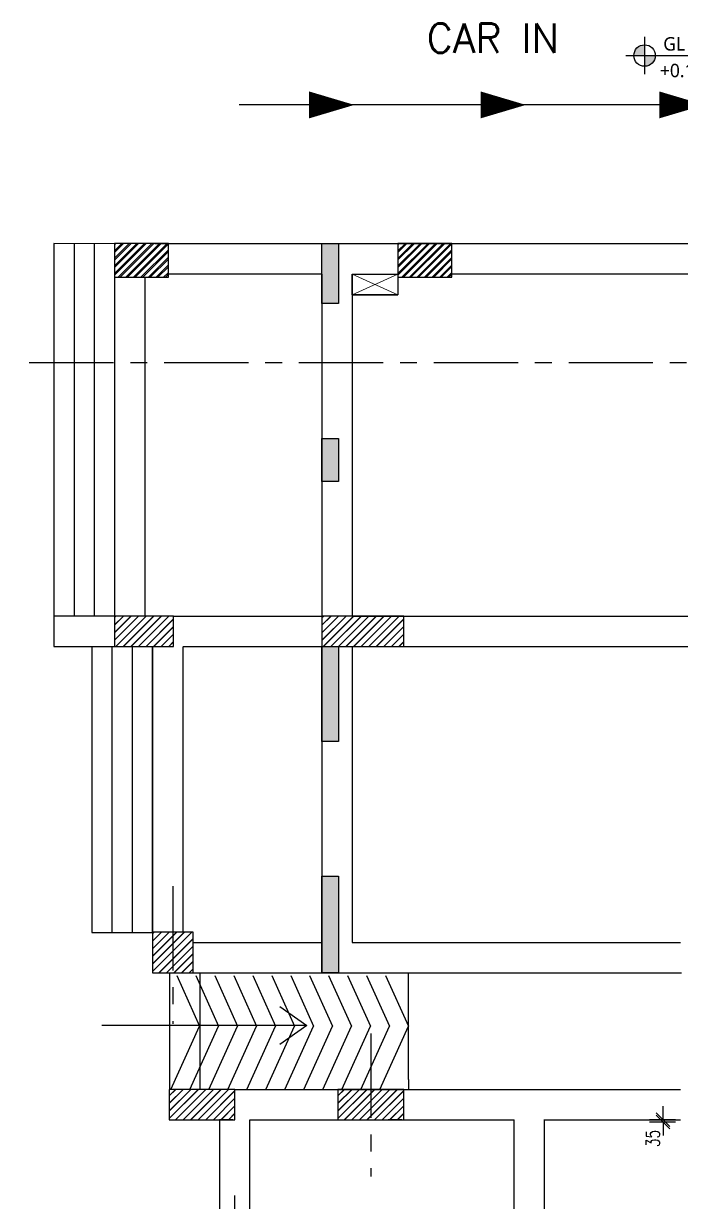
# Model space of a CAD drawing. Header units: millimetres. Extents: x -5 to 1510635, y -6 to 71285.
# Drawn here: x 244255 to 253998, y 18047 to 35515 of the extents above; entities that cross this region are included whole.
import ezdxf

# ---------------------------------------------------------------- set-up
doc = ezdxf.new("R2010")
doc.units = ezdxf.units.MM
doc.header["$LTSCALE"] = 1000
for name, pattern in [('CENTER', [2, 1.25, -0.25, 0.25, -0.25]), ('HIDDEN', [0.375, 0.25, -0.125]), ('S-BM G$0$HIDDEN', [9.525, 6.35, -3.175]), ('S-COL 1ST$0$HIDDEN', [9.525, 6.35, -3.175])]:
    doc.linetypes.add(name, pattern=pattern)
for name, color, linetype in [('1', 1, 'CENTER'), ('A-SYM', 6, 'Continuous'), ('MP-2', 42, 'Continuous'), ('MP-4', 4, 'HIDDEN'), ('MP-8', 8, 'Continuous'), ('S-BM G$0$S-BEAM', 21, 'Continuous'), ('S-BM G$0$S-HATCH-DROP', 11, 'Continuous'), ('S-COL 1ST$0$S-COL-1', 31, 'Continuous'), ('S-COL 1ST$0$S-COL-HATCH', 11, 'Continuous'), ('S-COL 1ST$0$S-RCWALL', 31, 'Continuous'), ('S-COL G$0$G RCW HACH', 11, 'Continuous'), ('S-COL G$0$GRD RC WALL', 31, 'Continuous'), ('S-COL G$0$S-COL-1', 31, 'Continuous'), ('S-COL G$0$S-COL-HATCH', 11, 'Continuous'), ('S-GRID', 11, 'CENTER'), ('S-TEXT', 21, 'Continuous'), ('SDIM-2', 11, 'Continuous')]:
    doc.layers.add(name, color=color, linetype=linetype)
for name, color, linetype, lineweight in [('OPENING ELE 0.09', 35, 'Continuous', 9), ('S-BM G$0$S-DIM', 11, 'Continuous', 13), ('S-DIM', 11, 'Continuous', 13), ('S-HATCH', 11, 'Continuous', 13)]:
    doc.layers.add(name, color=color, linetype=linetype, lineweight=lineweight)
doc.styles.add('GHG1', font='simplex.shx', dxfattribs={"bigfont": 'whgtxt.shx'})
doc.styles.add('TEXT', font='romans.shx', dxfattribs={"width": 0.75})
doc.styles.add('맑은고딕', font='malgun.ttf', dxfattribs={"height": 800})
doc.dimstyles.new('MET-100', dxfattribs={"dimscale": 100, "dimtxt": 2, "dimasz": 2, "dimexe": 2, "dimexo": 2, "dimgap": 0.5, "dimtad": 1, "dimdec": 0, "dimdsep": 46, "dimtxsty": 'TEXT', "dimblk1": 'OBLIQUE', "dimblk2": 'OBLIQUE', "dimsah": 1, "dimcen": 0, "dimdle": 2, "dimclrd": 11, "dimclre": 11, "dimclrt": 21, "dimadec": 0, "dimazin": 0, "dimtfac": 0.8, "dimtdec": 0, "dimtofl": 0, "dimtmove": 0, "dimatfit": 3, "dimfxl": 1, "dimtolj": 1, "dimtzin": 0, "dimarcsym": 0})

# ---------------------------------------------------------------- blocks, each defined once
blk = doc.blocks.new('_Oblique')
at = {"layer": 'OPENING ELE 0.09', "color": 0, "lineweight": -2}
blk.add_line((-0.5, -0.5), (0.5, 0.5), dxfattribs=at)
blk = doc.blocks.new('*D185')
at = {"layer": 'DEFPOINTS', "color": 0, "transparency": 16777216}
for p in [(253739, 19225, 0), (254122, 19260, 0), (254123, 19225, 0)]:
    blk.add_point(p, dxfattribs=at)
at = {"layer": 'S-DIM', "color": 11, "lineweight": -2, "transparency": 16777216}
for p, q in [((253739, 19260, 0), (253739, 19460, 0)), ((253922, 19260, 0), (253539, 19260, 0)), ((253923, 19225, 0), (253539, 19225, 0)), ((253739, 19225, 0), (253739, 19025, 0))]:
    blk.add_line(p, q, dxfattribs=at)
at = {"layer": 'S-DIM', "color": 11, "lineweight": -2, "transparency": 16777216, "xscale": 200, "yscale": 200, "zscale": 200}
for p, rotation in [((253739, 19260, 0), 270), ((253739, 19225, 0), 90)]:
    blk.add_blockref('_Oblique', p, dxfattribs=dict(at, rotation=rotation))
at = {"layer": 'S-DIM', "color": 21, "transparency": 16777216, "insert": (253589, 18982, 0), "char_height": 200, "attachment_point": 5, "rotation": 90, "style": 'TEXT'}
blk.add_mtext('\\A1;35', dxfattribs=at)
blk = doc.blocks.new('1223333333')
at = {"layer": 'A-SYM'}
h = blk.add_hatch(color=256, dxfattribs=at)
h.paths.add_polyline_path([(-984, 0), (-984, 96, 0.414214), (-1080, 0)])
h.paths.add_polyline_path([(-888, 0), (-984, 0), (-984, -96, 0.414214)])
blk.add_line((-984, 168), (-984, -168), dxfattribs=at)
blk.add_lwpolyline([(-1152, 0), (-298, 0), (-277, 0)], dxfattribs=at)
blk.add_circle((-984, 0), 96, dxfattribs=at)
blk = doc.blocks.new('S-COL 1ST')
at = {"layer": 'S-COL 1ST$0$S-COL-HATCH'}
h = blk.add_hatch(dxfattribs=at)
h.set_pattern_fill('ANSI31', color=256, scale=25)
h.set_pattern_definition([(45, (-1560.12, 18780), (-56.1266008, 56.1266008), [])])
h.paths.add_polyline_path([(3998377, -137939), (3999177, -137939), (3999177, -137439), (3998377, -137439)])
h = blk.add_hatch(dxfattribs=at)
h.set_pattern_fill('ANSI31', color=256, scale=25)
h.set_pattern_definition([(45, (2845, 18780), (-56.1266008, 56.1266008), [])])
h.paths.add_polyline_path([(4002582, -137939), (4003382, -137939), (4003382, -137439), (4002582, -137439)])
h = blk.add_hatch(dxfattribs=at)
h.set_pattern_fill('ANSI31', color=256, scale=25)
h.set_pattern_definition([(45, (-5e-10, 109.054), (-56.1266008, 56.1266008), [])])
h.paths.add_polyline_path([(3998377, -143414), (3999252, -143414), (3999252, -142964), (3998377, -142964)])
h = blk.add_hatch(dxfattribs=at)
h.set_pattern_fill('ANSI31', color=256, scale=25)
h.set_pattern_definition([(45, (3414.82, 109.054), (-56.1266008, 56.1266008), [])])
h.paths.add_polyline_path([(4001452, -143414), (4002667, -143414), (4002667, -142964), (4001452, -142964)])
h = blk.add_hatch(dxfattribs=at)
h.set_pattern_fill('ANSI31', color=256, scale=25)
h.set_pattern_definition([(45, (-994.82, 8565.32), (-56.1266008, 56.1266008), [])])
h.paths.add_polyline_path([(3998942, -148253), (3999542, -148253), (3999542, -147653), (3998942, -147653)])
h = blk.add_hatch(dxfattribs=at)
h.set_pattern_fill('ANSI31', color=256, scale=25)
h.set_pattern_definition([(45, (-748.12, 6384.94), (-56.1266008, 56.1266008), [])])
h.paths.add_polyline_path([(3999189, -150434), (4000164, -150434), (4000164, -149984), (3999189, -149984)])
h = blk.add_hatch(dxfattribs=at)
h.set_pattern_fill('ANSI31', color=256, scale=25)
h.set_pattern_definition([(45, (1755, 6384.94), (-56.1266008, 56.1266008), [])])
h.paths.add_polyline_path([(4001692, -150434), (4002667, -150434), (4002667, -149984), (4001692, -149984)])
at = {"layer": 'S-COL 1ST$0$S-COL-1'}
for p, q in [((4003382, -137689, 0), (4003382, -137439, 0)), ((4000134, -150434, 0), (3999934, -150434, 0)), ((4002637, -150434, 0), (4002437, -150434, 0))]:
    blk.add_line(p, q, dxfattribs=at)
at = {"layer": 'S-COL 1ST$0$S-COL-1', "elevation": 0}
for points in [[(3998377, -137939), (3999177, -137939), (3999177, -137439), (3998377, -137439)], [(4002582, -137939), (4003382, -137939), (4003382, -137439), (4002582, -137439)], [(3998377, -143414), (3999252, -143414), (3999252, -142964), (3998377, -142964)], [(4001452, -143414), (4002667, -143414), (4002667, -142964), (4001452, -142964)], [(3998942, -148253), (3999542, -148253), (3999542, -147653), (3998942, -147653)], [(3999189, -150434), (4000164, -150434), (4000164, -149984), (3999189, -149984)], [(4001692, -150434), (4002667, -150434), (4002667, -149984), (4001692, -149984)]]:
    blk.add_lwpolyline(points, close=True, dxfattribs=at)
at = {"layer": 'S-COL 1ST$0$S-RCWALL', "linetype": 'S-COL 1ST$0$HIDDEN', "elevation": 0}
for points in [[(4001451, -137439), (4001701, -137439), (4001701, -138329), (4001451, -138329)], [(4001451, -140329), (4001701, -140329), (4001701, -140967), (4001451, -140967)], [(4001451, -143414), (4001701, -143414), (4001701, -144824), (4001451, -144824)], [(4001451, -146823), (4001701, -146823), (4001701, -148253), (4001451, -148253)]]:
    blk.add_lwpolyline(points, close=True, dxfattribs=at)

msp = doc.modelspace()

# ---------------------------------------------------------------- hatches: boundary and pattern name
at = {"layer": 'S-COL G$0$G RCW HACH'}
h = msp.add_hatch(dxfattribs=at)
h.set_pattern_fill('DOTS', color=256, scale=40)
h.set_pattern_definition([(0, (-3752773.68, 169692.81), (31.75, 63.5), [0, -63.5])])
h.paths.add_polyline_path([(248927.704, 28726.031), (248927.704, 29363.988), (248677.704, 29363.988), (248677.704, 28726.031)])
h.paths.add_polyline_path([(248927.947, 26279.011), (248677.947, 26279.011), (248677.704, 24869.011), (248927.704, 24869.011)])
h.paths.add_polyline_path([(248927.704, 22869.332), (248677.704, 22869.332), (248677.704, 21439.332), (248927.704, 21439.332)])
h.paths.add_polyline_path([(248677.704, 31363.988), (248927.704, 31363.988), (248927.704, 32254.011), (248677.704, 32254.011)])
at = {"layer": 'S-COL G$0$S-COL-HATCH'}
h = msp.add_hatch(dxfattribs=at)
h.set_pattern_fill('ANSI31', color=256, scale=25)
h.set_pattern_definition([(45, (-3754133.8, 188472.81), (-56.1266008, 56.1266008), [])])
h.paths.add_polyline_path([(245602.823, 31754.011), (246402.823, 31754.011), (246402.823, 32254.011), (245602.823, 32254.011)])
h = msp.add_hatch(dxfattribs=at)
h.set_pattern_fill('ANSI31', color=256, scale=25)
h.set_pattern_definition([(45, (-3750128.68, 188472.81), (-56.1266008, 56.1266008), [])])
h.paths.add_polyline_path([(249807.947, 31754.011), (250607.947, 31754.011), (250607.947, 32254.011), (249807.947, 32254.011)])
h = msp.add_hatch(dxfattribs=at)
h.set_pattern_fill('ANSI31', color=256, scale=25)
h.set_pattern_definition([(45, (-3752773.68, 169801.866), (-56.1266008, 56.1266008), [])])
h.paths.add_polyline_path([(245602.823, 26279.011), (246478.131, 26279.011), (246478.131, 26729.011), (245602.823, 26729.011)])
h = msp.add_hatch(dxfattribs=at)
h.set_pattern_fill('ANSI31', color=256, scale=25)
h.set_pattern_definition([(45, (-3749358.86, 169801.866), (-56.1266008, 56.1266008), [])])
h.paths.add_polyline_path([(248677.947, 26279.011), (249892.947, 26279.011), (249892.947, 26729.011), (248677.947, 26729.011)])
h = msp.add_hatch(dxfattribs=at)
h.set_pattern_fill('ANSI31', color=256, scale=25)
h.set_pattern_definition([(45, (-3753768.5, 178258.13), (-56.1266008, 56.1266008), [])])
h.paths.add_polyline_path([(246168.131, 21439.332), (246768.131, 21439.332), (246768.131, 22039.332), (246168.131, 22039.332)])
h = msp.add_hatch(dxfattribs=at)
h.set_pattern_fill('ANSI31', color=256, scale=25)
h.set_pattern_definition([(45, (-3753521.3, 176077.755), (-56.1266008, 56.1266008), [])])
h.paths.add_polyline_path([(246415.323, 19258.955), (247390.323, 19258.955), (247390.323, 19708.955), (246415.323, 19708.955)])
h = msp.add_hatch(dxfattribs=at)
h.set_pattern_fill('ANSI31', color=256, scale=25)
h.set_pattern_definition([(45, (-3751018.68, 176077.755), (-56.1266008, 56.1266008), [])])
h.paths.add_polyline_path([(248917.947, 19258.955), (249892.947, 19258.955), (249892.947, 19708.955), (248917.947, 19708.955)])

# ---------------------------------------------------------------- linework, layer by layer
at = {"layer": '1'}
msp.add_line((255589.745, 30482.076), (240608.816, 30482.076), dxfattribs=at)
at = {"layer": 'MP-8', "color": 3, "linetype": 'HIDDEN', "ltscale": 2000}
msp.add_line((256047.665, 34308.792), (247451.518, 34308.792), dxfattribs=at)
at = {"layer": 'MP-8', "color": 3}
for points in [[(248489.044, 34308.792, 400, 0.4, 0), (249160.653, 34308.792, 0.4, 0.4, 0)], [(251033.088, 34308.792, 400, 0.4, 0), (251704.697, 34308.792, 0.4, 0.4, 0)], [(253683.063, 34308.792, 400, 0.4, 0), (254354.671, 34308.792, 0.4, 0.4, 0)]]:
    msp.add_lwpolyline(points, format="xyseb", dxfattribs=at)
at = {"layer": 'S-BM G$0$S-BEAM'}
for p, q in [((246202.823, 32254.011, 0), (254647.665, 32254.011, 0)), ((248677.704, 31800.988, 0), (248677.704, 21436.309, 0)), ((245602.823, 31750.988, 0), (245602.823, 26725.988, 0)), ((246168.131, 26275.988, 0), (246168.131, 21936.309, 0)), ((246417.823, 21436.309, 0), (246417.823, 19705.932, 0)), ((246768.131, 21436.309, 0), (249963.131, 21436.309, 0)), ((249963.131, 19855.932, 0), (249963.131, 21436.309, 0)), ((247392.823, 19708.955, 0), (249963.131, 19708.955, 0)), ((247162.947, 19244.934, 0), (247162.947, 13364.356, 0))]:
    msp.add_line(p, q, dxfattribs=at)
at = {"layer": 'S-BM G$0$S-BEAM', "linetype": 'S-BM G$0$HIDDEN'}
for p, q in [((246402.823, 31804.011, 0), (248677.704, 31804.011, 0)), ((249127.704, 31800.988, 0), (249807.947, 31800.988, 0)), ((249127.704, 31800.988, 0), (249127.704, 26725.988, 0)), ((250607.947, 31804.011, 0), (254387.665, 31804.011, 0)), ((246052.823, 31750.988, 0), (246052.823, 26725.988, 0)), ((249127.704, 31493.988, 0), (249807.947, 31493.988, 0)), ((246478.131, 26729.011, 0), (248677.704, 26729.011, 0)), ((249127.704, 26729.011, 0), (254797.665, 26729.011, 0)), ((246618.131, 26279.011, 0), (248677.704, 26279.011, 0)), ((246618.131, 26266.934, 0), (246618.131, 22036.309, 0)), ((249127.704, 26279.011, 0), (254797.665, 26279.011, 0)), ((249127.704, 26275.988, 0), (249127.704, 21886.309, 0)), ((246768.131, 21886.309, 0), (248677.704, 21886.309, 0)), ((249127.704, 21886.309, 0), (253998.04, 21886.309, 0)), ((246867.823, 21436.309, 0), (246867.823, 19705.932, 0)), ((249963.131, 21436.309, 0), (254014.477, 21436.309, 0)), ((249963.131, 19855.932, 0), (249963.131, 19705.932)), ((249963.131, 19708.955, 0), (253997.04, 19708.955)), ((247612.947, 19258.955, 0), (251532.947, 19258.955, 0)), ((247612.947, 13470.988, 0), (247612.947, 19255.932, 0)), ((251532.947, 13470.988, 0), (251532.947, 19258.707, 0)), ((251982.947, 13470.988, 0), (251982.947, 19260.663, 0)), ((251982.947, 19259.513, 0), (253997.04, 19259.513))]:
    msp.add_line(p, q, dxfattribs=at)
at = {"layer": 'S-BM G$0$S-DIM'}
msp.add_line((249892.947, 19708.955, 0), (249973.982, 19708.955, 0), dxfattribs=at)
at = {"layer": 'S-BM G$0$S-HATCH-DROP'}
for p, q in [((244703.448, 32251.151, 0), (244702.448, 26276.042, 0)), ((245602.823, 32250.988, 0), (244703.448, 32251.151, 0)), ((245003.448, 32250.988, 0), (245003.127, 26726.025, 0)), ((245303.448, 32250.988, 0), (245303.127, 26726.007, 0)), ((245602.823, 26725.988, 0), (244702.524, 26726.139, 0)), ((244702.448, 26276.042, 0), (245268.756, 26276.042, 0)), ((245268.756, 26276.042, 0), (245268.756, 22036.309, 0)), ((245268.756, 26276.042, 0), (245602.823, 26275.988, 0)), ((245568.756, 22036.309, 0), (245569.012, 26275.99, 0)), ((245868.756, 22036.291, 0), (245869.012, 26275.972, 0)), ((246167.756, 22036.309, 0), (246167.756, 26266.934, 0)), ((245268.756, 22036.309, 0), (246168.756, 22036.309, 0)), ((246526.728, 21395.981, 0), (246865.103, 20646.12, 0)), ((246808.367, 21395.981, 0), (247146.742, 20646.12, 0)), ((247090.006, 21395.981, 0), (247428.381, 20646.12, 0)), ((247371.645, 21395.981, 0), (247710.02, 20646.12, 0)), ((247653.284, 21395.981, 0), (247991.659, 20646.12, 0)), ((247934.922, 21395.981, 0), (248273.297, 20646.12, 0)), ((248216.561, 21395.981, 0), (248554.936, 20646.12, 0)), ((248498.2, 21395.981, 0), (248836.575, 20646.12, 0)), ((248779.839, 21395.981, 0), (249118.214, 20646.12, 0)), ((249061.478, 21395.981, 0), (249399.853, 20646.12, 0)), ((249343.117, 21395.981, 0), (249681.492, 20646.12, 0)), ((249624.756, 21395.981, 0), (249963.131, 20646.12, 0)), ((246440.843, 19705.932, 0), (246865.103, 20646.12, 0)), ((246722.482, 19705.932, 0), (247146.742, 20646.12, 0)), ((247004.121, 19705.932, 0), (247428.381, 20646.12, 0)), ((247285.759, 19705.932, 0), (247710.02, 20646.12, 0)), ((247567.398, 19705.932, 0), (247991.659, 20646.12, 0)), ((247849.037, 19705.932, 0), (248273.297, 20646.12, 0)), ((248130.676, 19705.932, 0), (248554.936, 20646.12, 0)), ((248412.315, 19705.932, 0), (248836.575, 20646.12, 0)), ((248693.954, 19705.932, 0), (249118.214, 20646.12, 0)), ((248975.593, 19705.932, 0), (249399.853, 20646.12, 0)), ((249257.232, 19705.932, 0), (249681.492, 20646.12, 0)), ((249538.871, 19705.932, 0), (249963.131, 20646.12, 0))]:
    msp.add_line(p, q, dxfattribs=at)
at = {"layer": 'S-BM G$0$S-HATCH-DROP', "elevation": 0}
msp.add_lwpolyline([(249807.947, 31493.988), (249127.704, 31493.988), (249127.704, 31800.988), (249807.947, 31800.988)], close=True, dxfattribs=at)
at = {"layer": 'S-COL G$0$GRD RC WALL', "elevation": 0}
for points in [[(248677.704, 32254.011), (248927.704, 32254.011), (248927.704, 31363.988), (248677.704, 31363.988)], [(248677.704, 29363.988), (248927.704, 29363.988), (248927.704, 28726.031), (248677.704, 28726.031)], [(248677.947, 26279.011), (248927.947, 26279.011), (248927.704, 24869.011), (248677.704, 24869.011)], [(248677.704, 22869.332), (248927.704, 22869.332), (248927.704, 21439.332), (248677.704, 21439.332)]]:
    msp.add_lwpolyline(points, close=True, dxfattribs=at)
at = {"layer": 'S-COL G$0$S-COL-1'}
for p, q in [((246402.823, 32004.011, 0), (246402.823, 32253.996, 0)), ((247360.447, 19258.955, 0), (247160.447, 19258.955, 0)), ((249863.071, 19258.955, 0), (249663.071, 19258.955, 0))]:
    msp.add_line(p, q, dxfattribs=at)
at = {"layer": 'S-COL G$0$S-COL-1', "elevation": 0}
for points in [[(245602.823, 31754.011), (246402.823, 31754.011), (246402.823, 32254.011), (245602.823, 32254.011)], [(249807.947, 31754.011), (250607.947, 31754.011), (250607.947, 32254.011), (249807.947, 32254.011)], [(245602.823, 26279.011), (246478.131, 26279.011), (246478.131, 26729.011), (245602.823, 26729.011)], [(248677.947, 26279.011), (249892.947, 26279.011), (249892.947, 26729.011), (248677.947, 26729.011)], [(246168.131, 21439.332), (246768.131, 21439.332), (246768.131, 22039.332), (246168.131, 22039.332)], [(246415.323, 19258.955), (247390.323, 19258.955), (247390.323, 19708.955), (246415.323, 19708.955)], [(248917.947, 19258.955), (249892.947, 19258.955), (249892.947, 19708.955), (248917.947, 19708.955)]]:
    msp.add_lwpolyline(points, close=True, dxfattribs=at)
at = {"layer": 'S-GRID'}
for p, q in [((246468.131, 22722.811, 0), (246468.131, 20679.058, 0)), ((249405.447, 20538.843, 0), (249405.447, 18419.372, 0))]:
    msp.add_line(p, q, dxfattribs=at)
at = {"layer": 'S-GRID', "ltscale": 0.75}
msp.add_line((247387.947, 12954.727, 0), (247387.947, 18134.011, 0), dxfattribs=at)
at = {"layer": 'S-HATCH'}
for p, q in [((249127.704, 31800.988, 0), (249807.947, 31493.988, 0)), ((249807.947, 31800.988, 0), (249127.704, 31493.988, 0))]:
    msp.add_line(p, q, dxfattribs=at)
at = {"layer": 'S-TEXT', "elevation": 0}
msp.add_lwpolyline([(249127.704, 31800.988), (249807.947, 31800.988), (249807.947, 31493.988), (249127.704, 31493.988)], close=True, dxfattribs=at)

# ---------------------------------------------------------------- block references
msp.add_blockref('S-COL 1ST', (-3752773.68, 169692.291, 0))
at = {"layer": 'MP-4', "linetype": 'ByBlock', "xscale": 1.653749999939464, "yscale": 1.653749999954016, "zscale": 1.653749999999999}
msp.add_blockref('1223333333', (255092.149, 35041.109), dxfattribs=at)

# ---------------------------------------------------------------- texts
at = {"layer": 'A-SYM', "style": '맑은고딕'}
msp.add_text('GL 0.00', height=198.45, dxfattribs=at).set_placement((253742.689, 35115.331))
at = {"layer": 'A-SYM', "color": 2, "style": '맑은고딕'}
msp.add_text('+0.150', height=198.45, dxfattribs=at).set_placement((253693.236, 34719.878))
at = {"layer": 'MP-2', "style": 'GHG1'}
msp.add_text('CAR IN', height=432, dxfattribs=at).set_placement((250234.537, 35083.233))

# ---------------------------------------------------------------- dimensions: what is measured, and where the dimension line sits
at = {"layer": 'S-DIM'}
dim = msp.add_linear_dim(base=(253738.627, 19225.011, 0), p1=(254122.29, 19259.513, 0), p2=(254123.29, 19225.011, 0), angle=90, dimstyle='MET-100', override={"dimtmove": 1}, dxfattribs=at)
dim.commit()
dim.dimension.update_dxf_attribs({"geometry": '*D185', "text_midpoint": (253738.627, 18981.585, 0), "dimtype": 160})

# ---------------------------------------------------------------- leaders
at = {"layer": 'SDIM-2'}
msp.add_leader([(248457.844, 20655.928, 0), (245417.246, 20655.928, 0)], dimstyle='MET-100', override={"dimasz": 4, "dimgap": 0.5, "dimtad": 0, "dimldrblk": 'Open90'}, dxfattribs=at)

doc.saveas('drawing.dxf')
